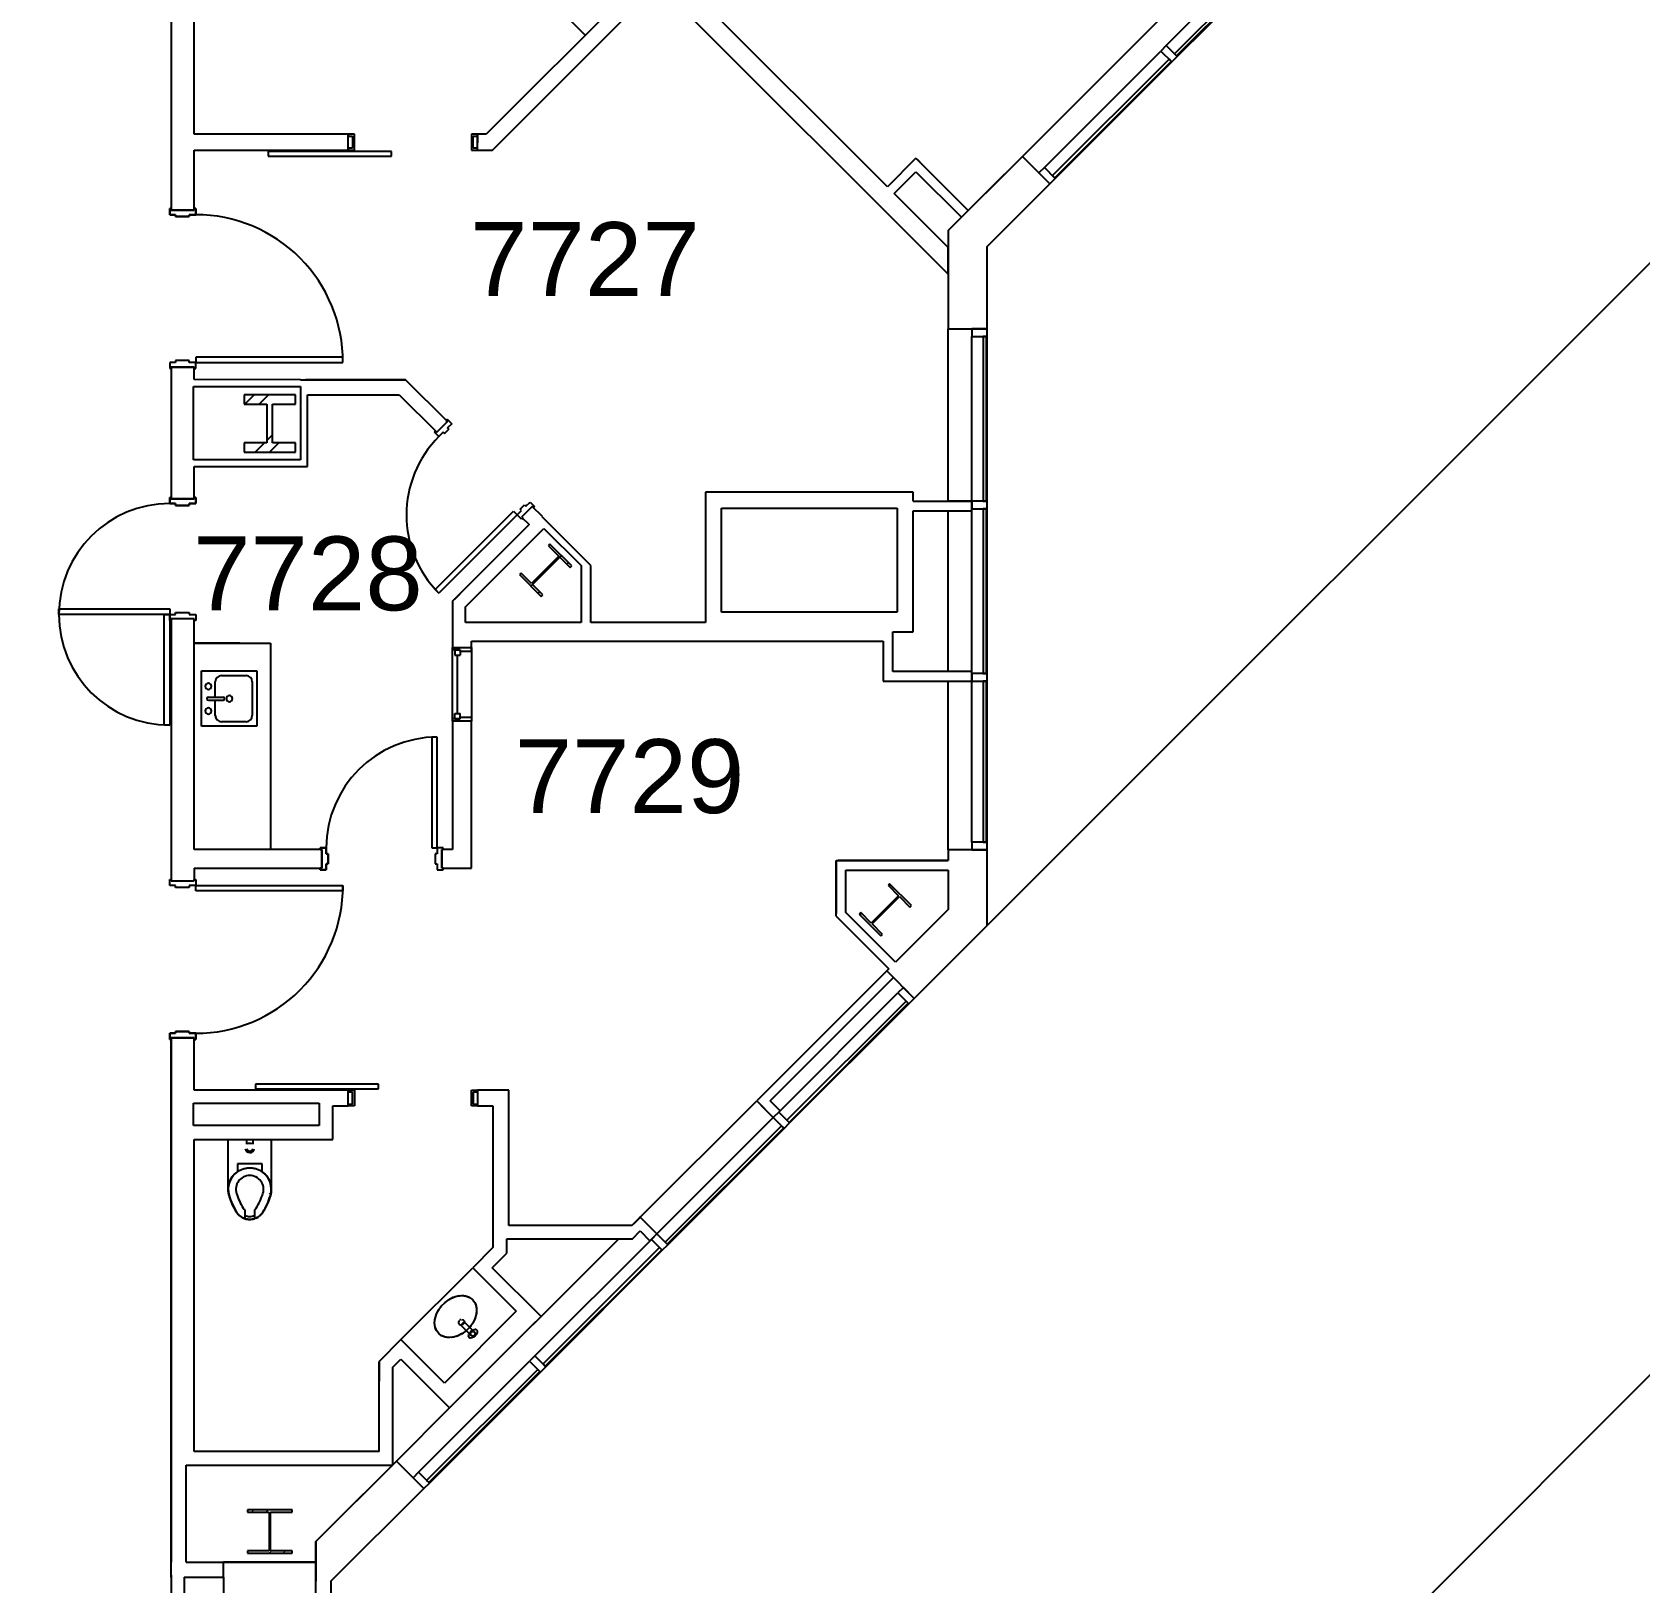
# Model space of a CAD drawing. Header units: inches. Extents: x -59 to 5673, y -29 to 4299.
# Drawn here: x 285 to 808, y 2366 to 2870 of the extents above; entities that cross this region are included whole.
import ezdxf

# ---------------------------------------------------------------- set-up
doc = ezdxf.new("R2010")
doc.units = ezdxf.units.IN
doc.header["$LTSCALE"] = 96
doc.header["$MEASUREMENT"] = 0
for name, color, linetype in [('A-ANNO-ROOM', 4, 'Continuous'), ('A-COLS', 5, 'Continuous'), ('A-DOOR', 2, 'Continuous'), ('A-FLOR-CASE', 3, 'Continuous'), ('A-FLOR-PFIX', 2, 'Continuous'), ('A-GLAZ', 2, 'Continuous'), ('A-ROOF-LEVL-THIN', 1, 'Continuous'), ('A-WALL-FULL', 6, 'Continuous')]:
    doc.layers.add(name, color=color, linetype=linetype)
doc.styles.add('ARIAL', font='arial.ttf')

msp = doc.modelspace()

# ---------------------------------------------------------------- hatches: boundary and pattern name
at = {"layer": 'A-COLS', "lineweight": 15}
h = msp.add_hatch(dxfattribs=at)
h.set_pattern_fill('FP_211', color=256, angle=0.0003, style=0, pattern_type=2)
h.set_pattern_definition([(45.0003, (-0.0003, -1.105), (-9.50356, 9.50347), []), (45.0003, (-0.0004, 13.295), (-9.50356, 9.50347), [])])
h.paths.add_polyline_path([(355.32, 2376.07), (369.84, 2376.07), (369.84, 2376.78), (362.8, 2376.78), (362.8, 2389.38), (369.84, 2389.38), (369.84, 2390.09), (355.32, 2390.09), (355.32, 2389.38), (362.36, 2389.38), (362.36, 2376.78), (355.32, 2376.78)], flags=0)

# ---------------------------------------------------------------- linework, layer by layer
at = {"layer": 'A-COLS'}
for p, q in [((370.93, 2752.43), (354.23, 2752.43)), ((354.23, 2752.43), (354.23, 2749.39)), ((354.5, 2749.39), (357.54, 2752.43)), ((359.11, 2749.39), (362.15, 2752.43)), ((370.93, 2749.39), (370.93, 2752.43)), ((354.23, 2749.39), (361.64, 2749.39)), ((361.64, 2749.39), (361.64, 2736.77)), ((363.52, 2736.77), (363.52, 2749.39)), ((363.52, 2749.39), (370.93, 2749.39)), ((361.64, 2736.77), (354.23, 2736.77)), ((354.23, 2736.77), (354.23, 2733.73)), ((357.85, 2733.73), (360.89, 2736.77)), ((361.64, 2737.52), (363.52, 2739.4)), ((362.46, 2733.73), (365.49, 2736.77)), ((370.93, 2736.77), (363.52, 2736.77)), ((370.93, 2733.73), (370.93, 2736.77)), ((354.23, 2733.73), (370.93, 2733.73)), ((456.47, 2699.98), (447.59, 2691.09)), ((447.88, 2690.8), (456.77, 2699.68)), ((453.59, 2703.87), (453.08, 2703.37)), ((453.08, 2703.37), (456.47, 2699.98)), ((460.66, 2696.8), (453.59, 2703.87)), ((456.77, 2699.68), (460.16, 2696.3)), ((456.81, 2699.64), (457.32, 2700.15)), ((444.2, 2694.48), (443.69, 2693.98)), ((447.59, 2691.09), (444.2, 2694.48)), ((459.11, 2697.34), (459.62, 2697.85)), ((460.16, 2696.3), (460.66, 2696.8)), ((443.69, 2693.98), (450.76, 2686.9)), ((447.42, 2690.25), (447.93, 2690.76)), ((451.27, 2687.41), (447.88, 2690.8)), ((449.72, 2687.95), (450.23, 2688.45)), ((450.76, 2686.9), (451.27, 2687.41)), ((563.9, 2593.57), (563.39, 2593.06)), ((563.39, 2593.06), (566.78, 2589.67)), ((563.65, 2592.8), (564.16, 2593.31)), ((570.97, 2586.5), (563.9, 2593.57)), ((566.78, 2589.67), (557.9, 2580.79)), ((558.19, 2580.49), (567.07, 2589.38)), ((567.07, 2589.38), (570.46, 2585.99)), ((570.46, 2585.99), (570.97, 2586.5)), ((554.51, 2584.17), (554, 2583.67)), ((554, 2583.67), (561.07, 2576.6)), ((554.26, 2583.41), (554.77, 2583.92)), ((557.9, 2580.79), (554.51, 2584.17)), ((561.58, 2577.1), (558.19, 2580.49)), ((561.07, 2576.6), (561.58, 2577.1)), ((369.84, 2390.09), (355.32, 2390.09)), ((355.32, 2390.09), (355.32, 2389.38)), ((355.32, 2389.38), (362.36, 2389.38)), ((362.36, 2389.38), (362.36, 2376.78)), ((362.37, 2389.36), (362.37, 2376.8)), ((362.78, 2376.8), (362.78, 2389.36)), ((362.8, 2376.78), (362.8, 2389.38)), ((362.8, 2389.38), (369.84, 2389.38)), ((369.84, 2389.38), (369.84, 2390.09)), ((362.36, 2376.78), (355.32, 2376.78)), ((355.32, 2376.78), (355.32, 2376.07)), ((355.32, 2376.07), (369.84, 2376.07)), ((362.37, 2377.13), (362.78, 2377.54)), ((369.84, 2376.78), (362.8, 2376.78)), ((369.84, 2376.07), (369.84, 2376.78))]:
    msp.add_line(p, q, dxfattribs=at)
at = {"layer": 'A-DOOR'}
for p, q in [((390.08, 2837.08), (388.08, 2837.08)), ((388.08, 2837.08), (388.08, 2836.45)), ((388.08, 2836.45), (389.45, 2836.45)), ((389.45, 2836.45), (389.45, 2832.58)), ((390.08, 2831.95), (390.08, 2837.08)), ((430.08, 2837.08), (428.08, 2837.08)), ((428.08, 2837.08), (428.08, 2831.95)), ((428.7, 2832.58), (428.7, 2836.45)), ((428.7, 2836.45), (430.08, 2836.45)), ((430.08, 2836.45), (430.08, 2837.08)), ((402.08, 2831.45), (362.08, 2831.45)), ((362.08, 2831.45), (362.08, 2829.95)), ((389.45, 2832.58), (388.08, 2832.58)), ((388.08, 2832.58), (388.08, 2831.95)), ((388.08, 2831.95), (390.08, 2831.95)), ((402.08, 2829.95), (402.08, 2831.45)), ((428.08, 2831.95), (430.08, 2831.95)), ((430.08, 2832.58), (428.7, 2832.58)), ((430.08, 2831.95), (430.08, 2832.58)), ((362.08, 2829.95), (402.08, 2829.95)), ((330.08, 2812.95), (330.58, 2812.95)), ((330.08, 2810.95), (330.08, 2812.95)), ((330.58, 2812.95), (330.08, 2812.95)), ((330.08, 2812.95), (330.08, 2810.95)), ((332.02, 2810.95), (330.08, 2810.95)), ((330.08, 2810.95), (332.02, 2810.95)), ((330.58, 2812.95), (330.58, 2812.45)), ((330.58, 2812.45), (330.58, 2812.95)), ((330.58, 2812.45), (338.08, 2812.45)), ((338.08, 2812.45), (330.58, 2812.45)), ((332.02, 2810.33), (332.02, 2810.95)), ((332.02, 2810.95), (332.02, 2810.33)), ((336.39, 2810.33), (332.02, 2810.33)), ((332.02, 2810.33), (336.39, 2810.33)), ((336.39, 2810.95), (336.39, 2810.33)), ((338.58, 2810.95), (336.39, 2810.95)), ((336.39, 2810.33), (336.39, 2810.95)), ((336.39, 2810.95), (338.58, 2810.95)), ((338.08, 2812.95), (338.58, 2812.95)), ((338.08, 2812.45), (338.08, 2812.95)), ((338.58, 2812.95), (338.08, 2812.95)), ((338.08, 2812.95), (338.08, 2812.45)), ((338.58, 2812.95), (338.58, 2810.95)), ((338.58, 2810.95), (338.58, 2812.95)), ((330.08, 2762.95), (330.08, 2760.95)), ((332.02, 2762.95), (330.08, 2762.95)), ((332.02, 2762.95), (330.08, 2762.95)), ((330.08, 2762.95), (330.08, 2760.95)), ((332.02, 2763.57), (332.02, 2762.95)), ((336.39, 2763.57), (332.02, 2763.57)), ((336.39, 2763.57), (332.02, 2763.57)), ((332.02, 2763.57), (332.02, 2762.95)), ((336.39, 2762.95), (336.39, 2763.57)), ((336.39, 2762.95), (336.39, 2763.57)), ((338.58, 2762.95), (336.39, 2762.95)), ((338.58, 2762.95), (336.39, 2762.95)), ((338.58, 2764.7), (338.58, 2762.95)), ((386.33, 2764.7), (338.58, 2764.7)), ((338.58, 2762.95), (386.33, 2762.95)), ((338.58, 2760.95), (338.58, 2762.95)), ((338.58, 2760.95), (338.58, 2762.95)), ((386.33, 2762.95), (386.33, 2764.7)), ((330.08, 2760.95), (330.58, 2760.95)), ((330.08, 2760.95), (330.58, 2760.95)), ((330.58, 2760.95), (330.58, 2761.45)), ((330.58, 2761.45), (338.08, 2761.45)), ((338.08, 2761.45), (338.08, 2760.95)), ((338.08, 2760.95), (338.58, 2760.95)), ((338.08, 2760.95), (338.58, 2760.95)), ((420.27, 2743.74), (416.82, 2740.29)), ((416.82, 2740.29), (420.27, 2743.74)), ((420.27, 2744.44), (419.92, 2744.09)), ((419.92, 2744.09), (420.27, 2744.44)), ((419.92, 2744.09), (420.27, 2743.74)), ((420.27, 2743.74), (419.92, 2744.09)), ((421.68, 2743.03), (420.27, 2744.44)), ((420.27, 2744.44), (421.68, 2743.03)), ((420.31, 2741.66), (421.68, 2743.03)), ((421.68, 2743.03), (420.31, 2741.66)), ((420.76, 2741.22), (420.31, 2741.66)), ((420.31, 2741.66), (420.76, 2741.22)), ((416.47, 2740.64), (416.12, 2740.29)), ((416.12, 2740.29), (416.47, 2740.64)), ((416.12, 2740.29), (417.53, 2738.88)), ((417.53, 2738.88), (416.12, 2740.29)), ((416.82, 2740.29), (416.47, 2740.64)), ((416.47, 2740.64), (416.82, 2740.29)), ((417.53, 2738.88), (418.9, 2740.25)), ((418.9, 2740.25), (417.53, 2738.88)), ((418.9, 2740.25), (419.34, 2739.8)), ((419.34, 2739.8), (418.9, 2740.25)), ((419.34, 2739.8), (420.76, 2741.22)), ((420.76, 2741.22), (419.34, 2739.8)), ((330.58, 2719.08), (330.08, 2719.08)), ((330.08, 2719.08), (330.08, 2717.08)), ((330.08, 2717.08), (330.08, 2719.08)), ((330.08, 2719.08), (330.58, 2719.08)), ((330.08, 2717.08), (332.02, 2717.08)), ((332.02, 2717.08), (330.08, 2717.08)), ((330.58, 2718.58), (330.58, 2719.08)), ((330.58, 2719.08), (330.58, 2718.58)), ((338.08, 2718.58), (330.58, 2718.58)), ((330.58, 2718.58), (338.08, 2718.58)), ((332.02, 2717.08), (332.02, 2716.45)), ((332.02, 2716.45), (332.02, 2717.08)), ((332.02, 2716.45), (336.39, 2716.45)), ((336.39, 2716.45), (332.02, 2716.45)), ((336.39, 2717.08), (338.58, 2717.08)), ((336.39, 2716.45), (336.39, 2717.08)), ((336.39, 2717.08), (336.39, 2716.45)), ((338.58, 2717.08), (336.39, 2717.08)), ((338.08, 2719.08), (338.08, 2718.58)), ((338.58, 2719.08), (338.08, 2719.08)), ((338.08, 2719.08), (338.58, 2719.08)), ((338.08, 2718.58), (338.08, 2719.08)), ((338.58, 2717.08), (338.58, 2719.08)), ((338.58, 2719.08), (338.58, 2717.08)), ((443.92, 2715.23), (445.33, 2716.64)), ((443.92, 2715.23), (445.33, 2716.64)), ((447.85, 2716.16), (444.4, 2712.71)), ((445.33, 2716.64), (445.77, 2716.2)), ((445.33, 2716.64), (445.77, 2716.2)), ((445.77, 2716.2), (447.14, 2717.57)), ((445.77, 2716.2), (447.14, 2717.57)), ((447.14, 2717.57), (448.55, 2716.16)), ((447.14, 2717.57), (448.55, 2716.16)), ((448.2, 2715.81), (447.85, 2716.16)), ((448.55, 2716.16), (448.2, 2715.81)), ((448.55, 2716.16), (448.2, 2715.81)), ((416.29, 2689.2), (441.75, 2714.66)), ((442.99, 2713.42), (417.53, 2687.96)), ((441.75, 2714.66), (442.99, 2713.42)), ((442.99, 2713.42), (444.36, 2714.79)), ((442.99, 2713.42), (444.36, 2714.79)), ((444.4, 2712.01), (442.99, 2713.42)), ((444.4, 2712.01), (442.99, 2713.42)), ((444.36, 2714.79), (443.92, 2715.23)), ((444.36, 2714.79), (443.92, 2715.23)), ((444.4, 2712.71), (444.75, 2712.36)), ((444.75, 2712.36), (444.4, 2712.01)), ((444.75, 2712.36), (444.4, 2712.01)), ((417.53, 2687.96), (416.29, 2689.2)), ((294.08, 2682.83), (330.08, 2682.83)), ((294.08, 2681.08), (294.08, 2682.83)), ((330.08, 2681.08), (294.08, 2681.08)), ((328.33, 2681.08), (332.02, 2681.08)), ((328.33, 2645.08), (328.33, 2681.08)), ((330.08, 2682.83), (330.08, 2681.08)), ((330.08, 2681.08), (330.08, 2645.08)), ((330.08, 2681.08), (332.02, 2681.08)), ((330.08, 2679.08), (330.08, 2681.08)), ((330.08, 2681.08), (332.02, 2681.08)), ((330.08, 2679.08), (330.08, 2681.08)), ((330.58, 2679.08), (330.08, 2679.08)), ((330.58, 2679.08), (330.08, 2679.08)), ((330.58, 2679.58), (330.58, 2679.08)), ((338.08, 2679.58), (330.58, 2679.58)), ((332.02, 2681.7), (336.39, 2681.7)), ((332.02, 2681.08), (332.02, 2681.7)), ((332.02, 2681.7), (336.39, 2681.7)), ((332.02, 2681.08), (332.02, 2681.7)), ((336.39, 2681.7), (336.39, 2681.08)), ((336.39, 2681.7), (336.39, 2681.08)), ((336.39, 2681.08), (338.58, 2681.08)), ((336.39, 2681.08), (338.58, 2681.08)), ((338.08, 2679.08), (338.08, 2679.58)), ((338.58, 2679.08), (338.08, 2679.08)), ((338.58, 2679.08), (338.08, 2679.08)), ((338.58, 2681.08), (338.58, 2679.08)), ((338.58, 2681.08), (338.58, 2679.08)), ((330.08, 2645.08), (328.33, 2645.08)), ((415.2, 2641.2), (415.2, 2605.2)), ((416.95, 2641.2), (415.2, 2641.2)), ((416.95, 2605.2), (416.95, 2641.2)), ((378.95, 2604.7), (378.95, 2605.2)), ((378.95, 2605.2), (380.95, 2605.2)), ((378.95, 2605.2), (378.95, 2604.7)), ((380.95, 2605.2), (378.95, 2605.2)), ((379.45, 2604.7), (378.95, 2604.7)), ((378.95, 2604.7), (379.45, 2604.7)), ((379.45, 2598.58), (379.45, 2604.7)), ((379.45, 2604.7), (379.45, 2598.58)), ((380.95, 2605.2), (380.95, 2603.26)), ((380.95, 2603.26), (380.95, 2605.2)), ((380.95, 2603.26), (381.58, 2603.26)), ((381.58, 2603.26), (380.95, 2603.26)), ((381.58, 2603.26), (381.58, 2600.01)), ((381.58, 2600.01), (381.58, 2603.26)), ((415.2, 2605.2), (416.95, 2605.2)), ((416.33, 2603.26), (416.33, 2600.01)), ((416.95, 2603.26), (416.33, 2603.26)), ((416.95, 2603.26), (416.33, 2603.26)), ((416.33, 2603.26), (416.33, 2600.01)), ((416.95, 2605.2), (416.95, 2603.26)), ((418.95, 2605.2), (416.95, 2605.2)), ((418.95, 2605.2), (416.95, 2605.2)), ((416.95, 2605.2), (416.95, 2603.26)), ((418.45, 2598.58), (418.45, 2604.7)), ((418.45, 2604.7), (418.95, 2604.7)), ((418.95, 2604.7), (418.95, 2605.2)), ((418.95, 2604.7), (418.95, 2605.2)), ((378.95, 2598.58), (379.45, 2598.58)), ((378.95, 2598.08), (378.95, 2598.58)), ((379.45, 2598.58), (378.95, 2598.58)), ((378.95, 2598.58), (378.95, 2598.08)), ((380.95, 2598.08), (378.95, 2598.08)), ((378.95, 2598.08), (380.95, 2598.08)), ((380.95, 2600.01), (380.95, 2598.08)), ((381.58, 2600.01), (380.95, 2600.01)), ((380.95, 2598.08), (380.95, 2600.01)), ((380.95, 2600.01), (381.58, 2600.01)), ((416.33, 2600.01), (416.95, 2600.01)), ((416.33, 2600.01), (416.95, 2600.01)), ((416.95, 2600.01), (416.95, 2598.08)), ((416.95, 2600.01), (416.95, 2598.08)), ((416.95, 2598.08), (418.95, 2598.08)), ((416.95, 2598.08), (418.95, 2598.08)), ((418.95, 2598.58), (418.45, 2598.58)), ((418.95, 2598.08), (418.95, 2598.58)), ((418.95, 2598.08), (418.95, 2598.58)), ((330.08, 2594.95), (330.58, 2594.95)), ((330.08, 2592.95), (330.08, 2594.95)), ((330.08, 2592.95), (330.08, 2594.95)), ((330.08, 2594.95), (330.58, 2594.95)), ((332.02, 2592.95), (330.08, 2592.95)), ((332.02, 2592.95), (330.08, 2592.95)), ((330.58, 2594.95), (330.58, 2594.45)), ((330.58, 2594.45), (338.08, 2594.45)), ((332.02, 2592.33), (332.02, 2592.95)), ((332.02, 2592.33), (332.02, 2592.95)), ((336.39, 2592.33), (332.02, 2592.33)), ((336.39, 2592.33), (332.02, 2592.33)), ((336.39, 2592.95), (336.39, 2592.33)), ((338.58, 2592.95), (336.39, 2592.95)), ((336.39, 2592.95), (336.39, 2592.33)), ((338.58, 2592.95), (336.39, 2592.95)), ((338.08, 2594.95), (338.58, 2594.95)), ((338.08, 2594.95), (338.58, 2594.95)), ((338.08, 2594.45), (338.08, 2594.95)), ((338.58, 2594.95), (338.58, 2592.95)), ((338.58, 2594.95), (338.58, 2592.95)), ((338.58, 2591.2), (338.58, 2592.95)), ((338.58, 2592.95), (386.33, 2592.95)), ((386.33, 2591.2), (338.58, 2591.2)), ((386.33, 2592.95), (386.33, 2591.2)), ((330.08, 2544.95), (330.08, 2542.95)), ((332.02, 2544.95), (330.08, 2544.95)), ((330.08, 2544.95), (332.02, 2544.95)), ((330.08, 2542.95), (330.08, 2544.95)), ((330.58, 2543.45), (338.08, 2543.45)), ((330.58, 2542.95), (330.58, 2543.45)), ((330.58, 2543.45), (330.58, 2542.95)), ((338.08, 2543.45), (330.58, 2543.45)), ((332.02, 2545.58), (332.02, 2544.95)), ((336.39, 2545.58), (332.02, 2545.58)), ((332.02, 2545.58), (336.39, 2545.58)), ((332.02, 2544.95), (332.02, 2545.58)), ((336.39, 2544.95), (336.39, 2545.58)), ((336.39, 2545.58), (336.39, 2544.95)), ((338.58, 2544.95), (336.39, 2544.95)), ((336.39, 2544.95), (338.58, 2544.95)), ((338.08, 2543.45), (338.08, 2542.95)), ((338.08, 2542.95), (338.08, 2543.45)), ((338.58, 2542.95), (338.58, 2544.95)), ((338.58, 2544.95), (338.58, 2542.95)), ((330.08, 2542.95), (330.58, 2542.95)), ((330.58, 2542.95), (330.08, 2542.95)), ((338.08, 2542.95), (338.58, 2542.95)), ((338.58, 2542.95), (338.08, 2542.95)), ((397.94, 2528.45), (357.94, 2528.45)), ((357.94, 2528.45), (357.94, 2526.95)), ((397.94, 2526.95), (397.94, 2528.45)), ((357.94, 2526.95), (397.94, 2526.95)), ((388.08, 2526.45), (390.08, 2526.45)), ((388.08, 2525.83), (388.08, 2526.45)), ((389.45, 2525.83), (388.08, 2525.83)), ((389.45, 2521.95), (389.45, 2525.83)), ((390.08, 2526.45), (390.08, 2521.33)), ((428.08, 2526.45), (430.08, 2526.45)), ((428.08, 2521.33), (428.08, 2526.45)), ((428.7, 2525.83), (428.7, 2521.95)), ((430.08, 2525.83), (428.7, 2525.83)), ((430.08, 2526.45), (430.08, 2525.83)), ((388.08, 2521.95), (389.45, 2521.95)), ((388.08, 2521.33), (388.08, 2521.95)), ((390.08, 2521.33), (388.08, 2521.33)), ((430.08, 2521.33), (428.08, 2521.33)), ((428.7, 2521.95), (430.08, 2521.95)), ((430.08, 2521.95), (430.08, 2521.33))]:
    msp.add_line(p, q, dxfattribs=at)
for centre, radius, start, end in [((338.54, 2763.16), 47.79, 359.7448, 89.956), ((338.54, 2763.16), 47.79, 359.7448, 89.956), ((442.99, 2713.42), 36, 135, 225), ((442.99, 2713.42), 36, 135, 225), ((330.08, 2681.08), 36, 90, 180), ((330.08, 2681.08), 36, 90, 180), ((330.08, 2681.08), 36, 180, 270), ((416.95, 2605.2), 36, 90, 180), ((416.95, 2605.2), 36, 90, 180), ((338.54, 2592.74), 47.79, 270.044, 0.2552), ((338.54, 2592.74), 47.79, 270.044, 0.2552)]:
    msp.add_arc(centre, radius, start, end, dxfattribs=at)
at = {"layer": 'A-FLOR-CASE'}
for p, q in [((465.02, 2869.28), (443.28, 2891.02)), ((338.08, 2671.7), (362.83, 2671.7)), ((352.83, 2671.7), (338.08, 2671.7)), ((338.08, 2671.7), (362.83, 2671.7)), ((362.83, 2671.7), (362.83, 2604.73)), ((405.17, 2445.42), (428.5, 2468.75))]:
    msp.add_line(p, q, dxfattribs=at)
at = {"layer": 'A-FLOR-PFIX'}
for p, q in [((340.4, 2662.7), (358.4, 2662.7)), ((340.4, 2644.7), (340.4, 2662.7)), ((344.9, 2654.2), (344.9, 2659.2)), ((346.9, 2661.2), (354.9, 2661.2)), ((356.9, 2659.2), (356.9, 2648.2)), ((358.4, 2662.7), (358.4, 2644.7)), ((342.65, 2654.2), (347.4, 2654.2)), ((342.65, 2653.2), (347.4, 2653.2)), ((344.9, 2648.2), (344.9, 2653.2)), ((358.4, 2644.7), (340.4, 2644.7)), ((354.9, 2646.2), (346.9, 2646.2)), ((349.08, 2494.25), (349.08, 2510.45)), ((355.08, 2510.45), (355.08, 2508.94)), ((357.08, 2510.45), (357.08, 2508.94)), ((363.08, 2510.45), (363.08, 2494.25)), ((360.08, 2502.5), (352.08, 2502.5)), ((352.08, 2502.5), (352.08, 2499.99)), ((355.32, 2501.21), (355.6, 2501.23)), ((355.6, 2501.23), (355.88, 2501.25)), ((355.88, 2501.25), (356.02, 2501.25)), ((356.16, 2501.25), (356.36, 2501.24)), ((356.36, 2501.24), (356.64, 2501.23)), ((356.64, 2501.23), (356.92, 2501.2)), ((360.08, 2499.99), (360.08, 2502.5)), ((349.25, 2495.8), (349.32, 2496.07)), ((349.32, 2496.07), (349.4, 2496.34)), ((349.4, 2496.34), (349.48, 2496.6)), ((349.48, 2496.6), (349.58, 2496.86)), ((349.58, 2496.86), (349.69, 2497.12)), ((349.69, 2497.12), (349.81, 2497.37)), ((349.81, 2497.37), (349.94, 2497.62)), ((349.94, 2497.62), (350.08, 2497.87)), ((350.08, 2497.87), (350.23, 2498.1)), ((350.23, 2498.1), (350.39, 2498.33)), ((350.39, 2498.33), (350.56, 2498.56)), ((350.56, 2498.56), (350.74, 2498.77)), ((350.74, 2498.77), (350.92, 2498.98)), ((350.92, 2498.98), (351.11, 2499.19)), ((351.11, 2499.19), (351.32, 2499.38)), ((351.32, 2499.38), (351.52, 2499.57)), ((351.52, 2499.57), (351.74, 2499.75)), ((351.74, 2499.75), (351.96, 2499.91)), ((351.96, 2499.91), (352.19, 2500.07)), ((352.19, 2500.07), (352.43, 2500.22)), ((352.43, 2500.22), (352.67, 2500.37)), ((352.67, 2500.37), (352.92, 2500.5)), ((352.92, 2500.5), (353.17, 2500.62)), ((353.17, 2500.62), (353.43, 2500.73)), ((353.43, 2500.73), (353.69, 2500.83)), ((353.69, 2500.83), (353.95, 2500.92)), ((353.95, 2500.92), (354.22, 2501)), ((354.22, 2501), (354.49, 2501.07)), ((354.49, 2501.07), (354.77, 2501.13)), ((354.77, 2501.13), (355.04, 2501.17)), ((355.04, 2501.17), (355.32, 2501.21)), ((356.92, 2501.2), (357.19, 2501.16)), ((357.19, 2501.16), (357.47, 2501.11)), ((357.47, 2501.11), (357.74, 2501.05)), ((357.74, 2501.05), (358.01, 2500.98)), ((358.01, 2500.98), (358.28, 2500.89)), ((358.28, 2500.89), (358.54, 2500.8)), ((358.54, 2500.8), (358.8, 2500.7)), ((358.8, 2500.7), (359.06, 2500.58)), ((359.06, 2500.58), (359.31, 2500.46)), ((359.31, 2500.46), (359.56, 2500.32)), ((359.56, 2500.32), (359.8, 2500.18)), ((359.8, 2500.18), (360.03, 2500.03)), ((360.03, 2500.03), (360.26, 2499.86)), ((360.26, 2499.86), (360.48, 2499.69)), ((360.48, 2499.69), (360.69, 2499.51)), ((360.69, 2499.51), (360.9, 2499.32)), ((360.9, 2499.32), (361.1, 2499.13)), ((361.1, 2499.13), (361.29, 2498.92)), ((361.29, 2498.92), (361.47, 2498.71)), ((361.47, 2498.71), (361.65, 2498.49)), ((361.65, 2498.49), (361.81, 2498.26)), ((361.81, 2498.26), (361.97, 2498.03)), ((361.97, 2498.03), (362.11, 2497.79)), ((362.11, 2497.79), (362.25, 2497.55)), ((362.25, 2497.55), (362.38, 2497.3)), ((362.38, 2497.3), (362.5, 2497.05)), ((362.5, 2497.05), (362.6, 2496.79)), ((362.6, 2496.79), (362.7, 2496.52)), ((362.7, 2496.52), (362.78, 2496.26)), ((362.78, 2496.26), (362.86, 2495.99)), ((349.08, 2494.41), (349.09, 2494.69)), ((349.08, 2494.13), (349.08, 2494.41)), ((349.09, 2493.85), (349.08, 2494.13)), ((349.09, 2494.69), (349.11, 2494.97)), ((349.11, 2493.57), (349.09, 2493.85)), ((349.11, 2494.97), (349.15, 2495.25)), ((349.14, 2493.29), (349.11, 2493.57)), ((349.19, 2493.02), (349.14, 2493.29)), ((349.15, 2495.25), (349.19, 2495.52)), ((349.19, 2495.52), (349.25, 2495.8)), ((349.24, 2492.74), (349.19, 2493.02)), ((349.31, 2492.47), (349.24, 2492.74)), ((349.38, 2492.2), (349.31, 2492.47)), ((349.51, 2491.81), (349.38, 2492.2)), ((349.81, 2490.94), (349.51, 2491.81)), ((350.15, 2490.09), (349.81, 2490.94)), ((362.48, 2491.33), (362.16, 2490.46)), ((362.77, 2492.2), (362.48, 2491.33)), ((362.83, 2492.39), (362.77, 2492.2)), ((362.89, 2492.66), (362.83, 2492.39)), ((362.86, 2495.99), (362.92, 2495.71)), ((362.95, 2492.93), (362.89, 2492.66)), ((362.92, 2495.71), (362.98, 2495.44)), ((363, 2493.21), (362.95, 2492.93)), ((362.98, 2495.44), (363.02, 2495.16)), ((363.04, 2493.49), (363, 2493.21)), ((363.02, 2495.16), (363.05, 2494.88)), ((363.06, 2493.77), (363.04, 2493.49)), ((363.05, 2494.88), (363.07, 2494.61)), ((363.07, 2494.05), (363.06, 2493.77)), ((363.07, 2494.61), (363.08, 2494.33)), ((363.08, 2494.33), (363.07, 2494.05)), ((350.52, 2489.24), (350.15, 2490.09)), ((350.92, 2488.42), (350.52, 2489.24)), ((351.36, 2487.61), (350.92, 2488.42)), ((351.83, 2486.82), (351.36, 2487.61)), ((351.87, 2486.75), (351.83, 2486.82)), ((351.98, 2486.58), (351.87, 2486.75)), ((352.1, 2486.42), (351.98, 2486.58)), ((352.22, 2486.27), (352.1, 2486.42)), ((352.35, 2486.11), (352.22, 2486.27)), ((352.49, 2485.97), (352.35, 2486.11)), ((352.63, 2485.83), (352.49, 2485.97)), ((352.78, 2485.69), (352.63, 2485.83)), ((352.93, 2485.56), (352.78, 2485.69)), ((353.09, 2485.44), (352.93, 2485.56)), ((354.58, 2484.68), (354.58, 2487.45)), ((357.58, 2487.45), (357.58, 2484.68)), ((359.28, 2485.61), (359.13, 2485.49)), ((359.43, 2485.75), (359.28, 2485.61)), ((359.58, 2485.88), (359.43, 2485.75)), ((359.72, 2486.03), (359.58, 2485.88)), ((359.85, 2486.17), (359.72, 2486.03)), ((359.98, 2486.33), (359.85, 2486.17)), ((360.1, 2486.49), (359.98, 2486.33)), ((360.22, 2486.65), (360.1, 2486.49)), ((360.33, 2486.82), (360.22, 2486.65)), ((360.54, 2487.17), (360.33, 2486.82)), ((360.99, 2487.96), (360.54, 2487.17)), ((361.42, 2488.78), (360.99, 2487.96)), ((361.81, 2489.62), (361.42, 2488.78)), ((362.16, 2490.46), (361.81, 2489.62)), ((353.25, 2485.33), (353.09, 2485.44)), ((353.42, 2485.22), (353.25, 2485.33)), ((353.59, 2485.11), (353.42, 2485.22)), ((353.77, 2485.02), (353.59, 2485.11)), ((353.95, 2484.93), (353.77, 2485.02)), ((354.13, 2484.85), (353.95, 2484.93)), ((354.32, 2484.77), (354.13, 2484.85)), ((354.5, 2484.71), (354.32, 2484.77)), ((354.7, 2484.65), (354.5, 2484.71)), ((354.89, 2484.6), (354.7, 2484.65)), ((355.08, 2484.55), (354.89, 2484.6)), ((355.28, 2484.52), (355.08, 2484.55)), ((355.48, 2484.49), (355.28, 2484.52)), ((355.68, 2484.47), (355.48, 2484.49)), ((355.88, 2484.46), (355.68, 2484.47)), ((356.08, 2484.45), (355.88, 2484.46)), ((356.16, 2484.45), (356.08, 2484.45)), ((356.36, 2484.46), (356.16, 2484.45)), ((356.56, 2484.48), (356.36, 2484.46)), ((356.75, 2484.5), (356.56, 2484.48)), ((356.95, 2484.53), (356.75, 2484.5)), ((357.15, 2484.57), (356.95, 2484.53)), ((357.34, 2484.61), (357.15, 2484.57)), ((357.54, 2484.67), (357.34, 2484.61)), ((357.73, 2484.73), (357.54, 2484.67)), ((357.91, 2484.8), (357.73, 2484.73)), ((358.1, 2484.88), (357.91, 2484.8)), ((358.28, 2484.96), (358.1, 2484.88)), ((358.46, 2485.05), (358.28, 2484.96)), ((358.63, 2485.15), (358.46, 2485.05)), ((358.8, 2485.26), (358.63, 2485.15)), ((358.97, 2485.37), (358.8, 2485.26)), ((359.13, 2485.49), (358.97, 2485.37)), ((422.2, 2459.16), (423.63, 2459.6)), ((423.63, 2459.6), (425.03, 2459.74)), ((425.03, 2459.74), (426.34, 2459.58)), ((426.34, 2459.58), (427.5, 2459.13)), ((416.7, 2453.66), (417.41, 2455.05)), ((417.41, 2455.05), (418.36, 2456.36)), ((418.36, 2456.36), (419.51, 2457.51)), ((419.51, 2457.51), (420.81, 2458.45)), ((420.81, 2458.45), (422.2, 2459.16)), ((427.33, 2459.22), (427.56, 2459.1)), ((427.5, 2459.13), (428.46, 2458.41)), ((428.46, 2458.41), (429.18, 2457.45)), ((429.18, 2457.45), (429.63, 2456.29)), ((429.63, 2456.29), (429.78, 2454.98)), ((429.78, 2454.98), (429.64, 2453.59)), ((416.13, 2450.83), (416.27, 2452.23)), ((416.28, 2449.53), (416.13, 2450.83)), ((416.27, 2452.23), (416.7, 2453.66)), ((416.73, 2448.37), (416.28, 2449.53)), ((424.16, 2450.31), (424.06, 2450.42)), ((424.55, 2450.13), (424.16, 2450.31)), ((425.17, 2450.25), (424.55, 2450.13)), ((424.65, 2450.15), (425.71, 2451.21)), ((428.01, 2446.79), (424.65, 2450.15)), ((424.86, 2451.96), (425.4, 2451.82)), ((425.83, 2450.89), (425.17, 2450.25)), ((425.4, 2451.82), (425.74, 2451.48)), ((425.71, 2451.21), (429.07, 2447.86)), ((425.74, 2451.48), (425.86, 2451.11)), ((425.86, 2451.11), (425.83, 2450.89)), ((427.55, 2449.46), (426.4, 2448.31)), ((428.5, 2450.76), (427.55, 2449.46)), ((429.21, 2452.16), (428.5, 2450.76)), ((429.64, 2453.59), (429.21, 2452.16)), ((416.77, 2448.3), (416.65, 2448.53)), ((417.45, 2447.41), (416.73, 2448.37)), ((418.41, 2446.69), (417.45, 2447.41)), ((419.57, 2446.24), (418.41, 2446.69)), ((420.88, 2446.08), (419.57, 2446.24)), ((422.28, 2446.22), (420.88, 2446.08)), ((423.71, 2446.66), (422.28, 2446.22)), ((425.1, 2447.36), (423.71, 2446.66)), ((426.4, 2448.31), (425.1, 2447.36))]:
    msp.add_line(p, q, dxfattribs=at)
msp.add_circle((428.54, 2447.33), 0.75, dxfattribs=at)
for centre, radius, start, end in [((342.65, 2657.7), 1, 90, 270), ((342.65, 2657.7), 1, 270, 90), ((346.9, 2659.2), 2, 90, 180), ((354.9, 2659.2), 2, 0, 90), ((342.65, 2653.7), 0.5, 90, 270), ((347.4, 2653.7), 0.5, 270, 90), ((349.49, 2653.7), 1, 90, 270), ((349.49, 2653.7), 1, 270, 90), ((342.65, 2649.7), 1, 90, 270), ((342.65, 2649.7), 1, 270, 90), ((346.9, 2648.2), 2, 180, 270), ((354.9, 2648.2), 2, 270, 0), ((356.08, 2507.68), 1.5, 188.8268, 350.8938), ((356.08, 2507.67), 0.996, 193.5158, 346.577), ((356.08, 2507.68), 1.5, 62.1161, 117.8839), ((356.08, 2494.25), 7, 124.8499, 197.0353), ((356.08, 2494.25), 7, 161.3562, 167.2878), ((356.08, 2494.25), 7, 146.0654, 152.41), ((356.08, 2494.25), 7, 130.9635, 137.5291), ((356.08, 2494.25), 4.5, 90, 197.0353), ((356.08, 2494.25), 4.5, 342.9647, 90), ((356.08, 2494.25), 7, 342.9647, 55.1501), ((356.08, 2494.25), 7, 42.4709, 49.0365), ((356.08, 2494.25), 7, 27.59, 33.9346), ((356.08, 2494.25), 7, 12.7122, 18.6438), ((356.08, 2494.25), 7, 177.2136, 182.1628), ((371.38, 2498.94), 23, 197.0353, 211.8005), ((371.38, 2498.94), 20.5, 197.0353, 211.8005), ((340.78, 2498.94), 20.5, 328.1995, 342.9647), ((340.78, 2498.94), 23, 328.1995, 342.9647), ((362.08, 2492.75), 0.5, 0, 20), ((356.08, 2494.25), 7, 357.8372, 2.7864), ((356.08, 2489.45), 5, 211.8005, 252.5424), ((356.08, 2489.45), 5, 226.3503, 230.5574), ((356.08, 2489.45), 2.5, 211.8005, 233.1301), ((356.08, 2489.45), 4, 247.7775, 270), ((356.08, 2489.45), 4, 270, 292.2225), ((356.08, 2489.45), 2.5, 306.8699, 328.1995), ((356.08, 2489.45), 5, 287.4576, 328.1995), ((356.08, 2489.45), 5, 309.4426, 313.6497), ((356.08, 2489.45), 5, 239.9619, 245.5628), ((356.08, 2489.45), 5, 252.4315, 270), ((356.08, 2489.45), 5, 270, 287.5685), ((356.08, 2489.45), 5, 294.4372, 300.0381), ((424.9, 2450.96), 1, 136.4853, 207), ((424.9, 2450.96), 1, 107.4389, 125.9999)]:
    msp.add_arc(centre, radius, start, end, dxfattribs=at)
msp.add_ellipse((428.57, 2447.35), major_axis=(1.24, 1.24), ratio=0.571429, dxfattribs=at)
for points, knots in [([(423.42, 2459.54), (423.77, 2459.63), (424.12, 2459.68), (424.46, 2459.71), (424.46, 2459.71)], [5.4048623, 5.4048623, 5.4048623, 5.4048623, 5.5582024, 5.5583845, 5.5583845, 5.5583845, 5.5583845]), ([(424.89, 2459.73), (425.27, 2459.74), (425.72, 2459.69), (426.15, 2459.62), (426.22, 2459.61)], [5.6220806, 5.6220806, 5.6220806, 5.6220806, 5.7998634, 5.8343864, 5.8343864, 5.8343864, 5.8343864]), ([(426.26, 2459.59), (426.65, 2459.51), (427.07, 2459.38), (427.42, 2459.17), (427.45, 2459.15)], [5.8415235, 5.8415235, 5.8415235, 5.8415235, 6.0415243, 6.0587858, 6.0587858, 6.0587858, 6.0587858]), ([(417.1, 2454.5), (417.13, 2454.57), (417.29, 2454.86), (417.46, 2455.14), (417.61, 2455.36)], [4.3201203, 4.3201203, 4.3201203, 4.3201203, 4.3498975, 4.4498221, 4.4498221, 4.4498221, 4.4498221]), ([(418.02, 2455.94), (418.1, 2456.05), (418.31, 2456.3), (418.52, 2456.54), (418.65, 2456.68)], [4.541704, 4.541704, 4.541704, 4.541704, 4.5915585, 4.6652167, 4.6652167, 4.6652167, 4.6652167]), ([(419.18, 2457.21), (419.32, 2457.34), (419.57, 2457.56), (419.82, 2457.76), (419.92, 2457.84)], [4.7595613, 4.7595613, 4.7595613, 4.7595613, 4.8332195, 4.883074, 4.883074, 4.883074, 4.883074]), ([(420.51, 2458.26), (420.72, 2458.4), (421.01, 2458.58), (421.3, 2458.73), (421.36, 2458.77)], [4.9749558, 4.9749558, 4.9749558, 4.9749558, 5.0748804, 5.1046577, 5.1046577, 5.1046577, 5.1046577]), ([(421.94, 2459.05), (422.23, 2459.17), (422.55, 2459.3), (422.88, 2459.4), (422.91, 2459.41)], [5.1895316, 5.1895316, 5.1895316, 5.1895316, 5.3165414, 5.3302301, 5.3302301, 5.3302301, 5.3302301]), ([(429.2, 2457.4), (429.22, 2457.37), (429.41, 2457.01), (429.55, 2456.61), (429.64, 2456.21)], [0.2243995, 0.2243995, 0.2243995, 0.2243995, 0.241661, 0.4416618, 0.4416618, 0.4416618, 0.4416618]), ([(429.76, 2454.42), (429.76, 2454.42), (429.73, 2454.08), (429.67, 2453.73), (429.59, 2453.38)], [0.7248008, 0.7248008, 0.7248008, 0.7248008, 0.7249829, 0.878323, 0.878323, 0.878323, 0.878323]), ([(429.65, 2456.17), (429.67, 2456.1), (429.75, 2455.68), (429.78, 2455.23), (429.78, 2454.84)], [0.448799, 0.448799, 0.448799, 0.448799, 0.4833219, 0.6611047, 0.6611047, 0.6611047, 0.6611047]), ([(416.26, 2449.65), (416.24, 2449.72), (416.16, 2450.14), (416.13, 2450.59), (416.13, 2450.98)], [3.5903916, 3.5903916, 3.5903916, 3.5903916, 3.6249146, 3.8026973, 3.8026973, 3.8026973, 3.8026973]), ([(416.15, 2451.4), (416.15, 2451.4), (416.18, 2451.74), (416.24, 2452.09), (416.32, 2452.44)], [3.8663935, 3.8663935, 3.8663935, 3.8663935, 3.8665756, 4.0199157, 4.0199157, 4.0199157, 4.0199157]), ([(416.71, 2448.41), (416.69, 2448.44), (416.5, 2448.81), (416.36, 2449.21), (416.27, 2449.61)], [3.3659921, 3.3659921, 3.3659921, 3.3659921, 3.3832536, 3.5832545, 3.5832545, 3.5832545, 3.5832545]), ([(416.46, 2452.96), (416.47, 2452.99), (416.57, 2453.31), (416.69, 2453.63), (416.82, 2453.92)], [4.0945479, 4.0945479, 4.0945479, 4.0945479, 4.1082365, 4.2352464, 4.2352464, 4.2352464, 4.2352464]), ([(427.89, 2449.88), (427.81, 2449.77), (427.6, 2449.52), (427.39, 2449.28), (427.26, 2449.13)], [1.4001113, 1.4001113, 1.4001113, 1.4001113, 1.4499658, 1.523624, 1.523624, 1.523624, 1.523624]), ([(428.81, 2451.32), (428.78, 2451.25), (428.62, 2450.96), (428.45, 2450.67), (428.31, 2450.46)], [1.1785276, 1.1785276, 1.1785276, 1.1785276, 1.2083049, 1.3082295, 1.3082295, 1.3082295, 1.3082295]), ([(429.45, 2452.86), (429.44, 2452.83), (429.34, 2452.51), (429.22, 2452.18), (429.09, 2451.89)], [0.9529552, 0.9529552, 0.9529552, 0.9529552, 0.9666439, 1.0936537, 1.0936537, 1.0936537, 1.0936537]), ([(419.65, 2446.22), (419.26, 2446.31), (418.84, 2446.44), (418.49, 2446.65), (418.47, 2446.67)], [2.6999308, 2.6999308, 2.6999308, 2.6999308, 2.8999317, 2.9171932, 2.9171932, 2.9171932, 2.9171932]), ([(421.02, 2446.09), (420.64, 2446.08), (420.19, 2446.13), (419.76, 2446.19), (419.69, 2446.21)], [2.480488, 2.480488, 2.480488, 2.480488, 2.6582707, 2.6927937, 2.6927937, 2.6927937, 2.6927937]), ([(422.49, 2446.27), (422.14, 2446.19), (421.79, 2446.13), (421.45, 2446.11), (421.45, 2446.11)], [2.2632696, 2.2632696, 2.2632696, 2.2632696, 2.4166097, 2.4167919, 2.4167919, 2.4167919, 2.4167919]), ([(423.97, 2446.77), (423.68, 2446.64), (423.36, 2446.52), (423.03, 2446.42), (423, 2446.41)], [2.0479389, 2.0479389, 2.0479389, 2.0479389, 2.1749488, 2.1886374, 2.1886374, 2.1886374, 2.1886374]), ([(425.41, 2447.56), (425.19, 2447.42), (424.9, 2447.24), (424.61, 2447.08), (424.55, 2447.05)], [1.8333632, 1.8333632, 1.8333632, 1.8333632, 1.9332878, 1.963065, 1.963065, 1.963065, 1.963065]), ([(426.73, 2448.61), (426.59, 2448.47), (426.34, 2448.26), (426.09, 2448.06), (425.99, 2447.98)], [1.6179686, 1.6179686, 1.6179686, 1.6179686, 1.6916268, 1.7414813, 1.7414813, 1.7414813, 1.7414813])]:
    msp.add_open_spline(points, degree=3, knots=knots, dxfattribs=at)
at = {"layer": 'A-GLAZ'}
for p, q in [((607.02, 2829.9), (683.94, 2906.82)), ((653.78, 2865.88), (691.61, 2903.71)), ((694.26, 2901.05), (656.43, 2863.22)), ((657.14, 2862.52), (694.97, 2900.35)), ((657.31, 2862.34), (695.14, 2900.17)), ((614.18, 2826.28), (652.01, 2864.11)), ((656.43, 2863.22), (657.14, 2862.52)), ((654.66, 2861.46), (616.83, 2823.63)), ((617.54, 2822.92), (655.37, 2860.75)), ((617.72, 2822.74), (655.55, 2860.57)), ((655.37, 2860.75), (654.66, 2861.46)), ((616.83, 2823.63), (617.54, 2822.92)), ((582.95, 2717.84), (582.95, 2773.84)), ((590.58, 2773.84), (590.58, 2771.34)), ((595.58, 2773.84), (590.58, 2773.84)), ((595.58, 2771.34), (595.58, 2773.84)), ((590.58, 2771.34), (595.58, 2771.34)), ((590.58, 2717.84), (590.58, 2771.34)), ((594.33, 2771.34), (594.33, 2717.84)), ((595.33, 2771.34), (594.33, 2771.34)), ((595.33, 2717.84), (595.33, 2771.34)), ((595.58, 2717.84), (595.58, 2771.34)), ((594.33, 2717.84), (595.33, 2717.84)), ((594.33, 2715.34), (594.33, 2661.84)), ((595.33, 2715.34), (594.33, 2715.34)), ((595.33, 2661.84), (595.33, 2715.34)), ((595.58, 2661.84), (595.58, 2715.34)), ((590.58, 2662.46), (590.58, 2714.71)), ((421.95, 2670.33), (421.95, 2669.58)), ((424.45, 2669.58), (421.95, 2669.58)), ((422.7, 2669.58), (424.45, 2669.58)), ((422.7, 2669.58), (422.7, 2667.83)), ((424.45, 2669.58), (424.45, 2667.83)), ((424.45, 2669.08), (424.45, 2669.58)), ((424.45, 2669.08), (428.08, 2669.08)), ((428.08, 2669.08), (428.08, 2670.33)), ((422.7, 2667.83), (424.45, 2667.83)), ((423.58, 2648.83), (423.58, 2667.83)), ((582.95, 2604.59), (582.95, 2659.34)), ((590.58, 2607.09), (590.58, 2659.34)), ((594.33, 2661.84), (595.33, 2661.84)), ((594.33, 2659.34), (594.33, 2607.09)), ((595.33, 2659.34), (594.33, 2659.34)), ((595.33, 2607.09), (595.33, 2659.34)), ((595.58, 2607.09), (595.58, 2659.34)), ((422.7, 2648.83), (424.45, 2648.83)), ((422.7, 2647.08), (422.7, 2648.83)), ((424.45, 2647.08), (424.45, 2648.83)), ((428.08, 2647.58), (424.45, 2647.58)), ((424.45, 2647.08), (424.45, 2647.58)), ((428.08, 2647.58), (428.08, 2646.33)), ((424.45, 2647.08), (421.95, 2647.08)), ((421.95, 2646.33), (421.95, 2647.08)), ((422.7, 2647.08), (424.45, 2647.08)), ((594.33, 2607.09), (595.33, 2607.09)), ((568.39, 2559.82), (566.62, 2558.06)), ((571.92, 2556.29), (568.39, 2559.82)), ((527.91, 2519.34), (566.62, 2558.06)), ((569.27, 2555.41), (530.56, 2516.69)), ((531.27, 2515.98), (569.98, 2554.7)), ((531.44, 2515.81), (570.16, 2554.52)), ((566.62, 2558.06), (570.16, 2554.52)), ((569.98, 2554.7), (569.27, 2555.41)), ((570.16, 2554.52), (571.92, 2556.29)), ((482.89, 2485.16), (520.73, 2522.99)), ((488.31, 2479.74), (526.14, 2517.58)), ((528.79, 2514.92), (490.96, 2477.09)), ((491.67, 2476.39), (529.5, 2514.22)), ((491.85, 2476.21), (529.68, 2514.04)), ((529.5, 2514.22), (528.79, 2514.92)), ((530.56, 2516.69), (531.27, 2515.98)), ((448.71, 2440.15), (486.54, 2477.98)), ((489.19, 2475.33), (451.36, 2437.5)), ((489.9, 2474.62), (489.19, 2475.33)), ((490.96, 2477.09), (491.67, 2476.39)), ((452.07, 2436.79), (489.9, 2474.62)), ((452.25, 2436.61), (490.08, 2474.44)), ((410.88, 2402.32), (446.94, 2438.38)), ((449.6, 2435.73), (413.53, 2399.67)), ((414.24, 2398.96), (450.3, 2435.02)), ((414.42, 2398.78), (450.48, 2434.84)), ((450.3, 2435.02), (449.6, 2435.73)), ((451.36, 2437.5), (452.07, 2436.79)), ((413.53, 2399.67), (414.24, 2398.96))]:
    msp.add_line(p, q, dxfattribs=at)
at = {"layer": 'A-GLAZ', "extrusion": (0, 0, -1)}
for p, q in [((653.78, 2865.88), (652.01, 2864.11)), ((652.01, 2864.11), (655.55, 2860.57)), ((657.31, 2862.34), (653.78, 2865.88)), ((655.55, 2860.57), (657.31, 2862.34)), ((614.18, 2826.28), (612.41, 2824.51)), ((617.72, 2822.74), (614.18, 2826.28)), ((612.41, 2824.51), (615.95, 2820.97)), ((615.95, 2820.97), (617.72, 2822.74)), ((590.58, 2717.84), (590.58, 2715.34)), ((595.58, 2717.84), (590.58, 2717.84)), ((590.58, 2715.34), (595.58, 2715.34)), ((595.58, 2715.34), (595.58, 2717.84)), ((590.58, 2661.84), (590.58, 2659.34)), ((595.58, 2661.84), (590.58, 2661.84)), ((590.58, 2659.34), (595.58, 2659.34)), ((595.58, 2659.34), (595.58, 2661.84)), ((590.58, 2607.09), (590.58, 2604.59)), ((595.58, 2607.09), (590.58, 2607.09)), ((595.58, 2604.59), (595.58, 2607.09)), ((590.58, 2604.59), (595.58, 2604.59)), ((527.91, 2519.34), (526.14, 2517.58)), ((526.14, 2517.58), (529.68, 2514.04)), ((531.44, 2515.81), (527.91, 2519.34)), ((529.68, 2514.04), (531.44, 2515.81)), ((488.31, 2479.74), (486.54, 2477.98)), ((486.54, 2477.98), (490.08, 2474.44)), ((491.85, 2476.21), (488.31, 2479.74)), ((490.08, 2474.44), (491.85, 2476.21)), ((448.71, 2440.15), (446.94, 2438.38)), ((452.25, 2436.61), (448.71, 2440.15)), ((446.94, 2438.38), (450.48, 2434.84)), ((450.48, 2434.84), (452.25, 2436.61)), ((410.88, 2402.32), (409.11, 2400.55)), ((414.42, 2398.78), (410.88, 2402.32)), ((409.11, 2400.55), (412.65, 2397.01)), ((412.65, 2397.01), (414.42, 2398.78))]:
    msp.add_line(p, q, dxfattribs=at)
at = {"layer": 'A-ROOF-LEVL-THIN'}
for p, q in [((1108.67, 3093.08), (595.58, 2579.99)), ((174.8, 1797.78), (1216.58, 2839.56))]:
    msp.add_line(p, q, dxfattribs=at)
at = {"layer": 'A-WALL-FULL'}
for p, q in [((330.58, 2928.23), (330.58, 2812.95)), ((563.19, 2820.02), (464.64, 2918.57)), ((338.08, 2837.08), (338.08, 2897.08)), ((480.33, 2884.58), (432.82, 2837.08)), ((434.95, 2831.95), (488.77, 2885.78)), ((488.77, 2885.78), (582.95, 2791.6)), ((388.08, 2837.08), (338.08, 2837.08)), ((388.08, 2831.95), (388.08, 2837.08)), ((430.08, 2831.95), (430.08, 2837.08)), ((432.82, 2837.08), (430.08, 2837.08)), ((430.08, 2837.08), (430.08, 2834.33)), ((338.08, 2831.95), (388.08, 2831.95)), ((338.08, 2812.45), (338.08, 2831.95)), ((430.08, 2831.95), (434.95, 2831.95)), ((572.47, 2829.3), (563.19, 2820.02)), ((572.47, 2829.3), (589.45, 2812.33)), ((574.68, 2827.09), (572.92, 2828.86)), ((589.45, 2812.33), (574.68, 2827.09)), ((582.95, 2805.83), (607.02, 2829.9)), ((607.02, 2829.9), (595.58, 2818.46)), ((615.95, 2820.97), (607.02, 2829.9)), ((565.4, 2817.81), (572.47, 2824.88)), ((572.47, 2824.88), (587.24, 2810.12)), ((595.58, 2800.61), (615.95, 2820.97)), ((582.95, 2800.26), (565.4, 2817.81)), ((595.58, 2818.46), (583.58, 2806.46)), ((330.58, 2812.45), (338.08, 2812.45)), ((587.24, 2810.12), (589.45, 2812.33)), ((582.95, 2805.83), (582.95, 2773.84)), ((582.95, 2791.6), (582.95, 2800.26)), ((595.58, 2773.84), (595.58, 2800.61)), ((582.95, 2773.84), (595.58, 2773.84)), ((338.08, 2761.45), (330.58, 2761.45)), ((330.58, 2761.45), (330.58, 2718.58)), ((338.08, 2757.34), (338.08, 2761.45)), ((372.58, 2757.33), (338.08, 2757.34)), ((372.58, 2757.33), (406.68, 2757.33)), ((374.83, 2757.33), (374.2, 2757.33)), ((406.68, 2757.33), (374.83, 2757.33)), ((420.27, 2743.74), (406.68, 2757.33)), ((337.83, 2731.33), (337.83, 2755.08)), ((337.83, 2755.08), (372.58, 2755.08)), ((372.58, 2755.08), (372.58, 2731.33)), ((374.83, 2729.08), (374.83, 2752.45)), ((374.83, 2752.45), (404.66, 2752.45)), ((404.66, 2752.45), (416.82, 2740.29)), ((416.82, 2740.29), (420.27, 2743.74)), ((372.58, 2731.33), (337.83, 2731.33)), ((338.08, 2729.08), (374.83, 2729.08)), ((338.08, 2718.58), (338.08, 2729.08)), ((504.08, 2720.83), (504.08, 2678.45)), ((571.58, 2720.83), (504.08, 2720.83)), ((571.58, 2717.84), (571.58, 2720.83)), ((330.58, 2718.58), (338.08, 2718.58)), ((447.85, 2716.16), (444.4, 2712.71)), ((451.12, 2712.89), (447.85, 2716.16)), ((509.33, 2681.83), (509.33, 2715.58)), ((509.33, 2715.58), (566.33, 2715.58)), ((566.33, 2715.58), (566.33, 2681.83)), ((571.58, 2717.84), (590.58, 2717.84)), ((590.58, 2717.84), (582.95, 2717.84)), ((590.58, 2714.71), (590.58, 2717.84)), ((421.95, 2685.32), (446.88, 2710.24)), ((446.88, 2710.24), (426.2, 2689.57)), ((444.4, 2712.71), (446.88, 2710.24)), ((451.03, 2712.8), (451.12, 2712.89)), ((466.83, 2697), (451.03, 2712.8)), ((571.58, 2675.39), (571.58, 2714.71)), ((571.58, 2714.71), (590.58, 2714.71)), ((582.95, 2662.46), (582.95, 2714.71)), ((582.95, 2714.71), (590.58, 2714.71)), ((426.2, 2683.56), (451.65, 2709)), ((451.65, 2709), (463.7, 2696.95)), ((463.7, 2696.95), (463.7, 2678.45)), ((466.83, 2678.45), (466.83, 2697)), ((466.83, 2696.12), (466.83, 2697)), ((426.2, 2689.57), (422.58, 2685.94)), ((421.95, 2685.32), (421.95, 2670.33)), ((338.08, 2679.58), (330.58, 2679.58)), ((330.58, 2679.58), (330.58, 2594.45)), ((338.08, 2604.7), (338.08, 2679.58)), ((426.2, 2678.45), (426.2, 2683.56)), ((566.33, 2681.83), (509.33, 2681.83)), ((463.7, 2678.45), (426.2, 2678.45)), ((504.08, 2678.45), (466.83, 2678.45)), ((564.95, 2675.39), (571.58, 2675.39)), ((564.95, 2662.46), (564.95, 2675.39)), ((421.95, 2670.33), (428.08, 2670.33)), ((421.95, 2646.33), (421.95, 2670.33)), ((428.08, 2672.33), (561.83, 2672.33)), ((428.08, 2670.33), (428.08, 2672.33)), ((428.08, 2670.33), (428.08, 2646.33)), ((561.83, 2672.33), (561.83, 2659.34)), ((561.83, 2659.34), (590.58, 2659.34)), ((590.58, 2662.46), (564.95, 2662.46)), ((590.58, 2659.34), (590.58, 2662.46)), ((421.95, 2646.33), (421.95, 2604.7)), ((428.08, 2646.33), (421.95, 2646.33)), ((428.08, 2598.58), (428.08, 2646.33)), ((428.08, 2604.7), (428.08, 2646.33)), ((379.45, 2604.7), (338.08, 2604.7)), ((379.45, 2598.58), (379.45, 2604.7)), ((421.95, 2604.7), (418.45, 2604.7)), ((418.45, 2604.7), (418.45, 2598.58)), ((546.58, 2582.96), (546.58, 2601.08)), ((546.58, 2601.08), (582.95, 2601.08)), ((546.58, 2601.08), (546.58, 2587.38)), ((549.7, 2601.08), (547.2, 2601.08)), ((582.95, 2601.08), (549.7, 2601.08)), ((595.58, 2604.59), (582.95, 2604.59)), ((582.95, 2604.59), (582.95, 2601.08)), ((595.58, 2579.99), (595.58, 2604.59)), ((338.08, 2598.58), (379.45, 2598.58)), ((338.08, 2598.58), (338.08, 2594.45)), ((418.45, 2598.58), (428.08, 2598.58)), ((427.45, 2598.58), (428.08, 2598.58)), ((549.7, 2584.25), (549.7, 2597.95)), ((549.7, 2597.95), (582.95, 2597.95)), ((582.95, 2597.95), (582.95, 2585.22)), ((330.58, 2594.45), (338.08, 2594.45)), ((546.58, 2587.38), (546.58, 2583.84)), ((582.95, 2585.22), (565.85, 2568.11)), ((546.58, 2582.96), (563.64, 2565.9)), ((565.85, 2568.11), (549.7, 2584.25)), ((571.9, 2556.31), (595.58, 2579.99)), ((592.58, 2576.99), (595.58, 2579.99)), ((582.95, 2567.36), (592.58, 2576.99)), ((562.97, 2565.24), (520.73, 2522.99)), ((563.64, 2565.9), (562.97, 2565.24)), ((562.97, 2565.24), (571.9, 2556.31)), ((565.18, 2563.03), (562.97, 2565.24)), ((525.14, 2522.99), (565.18, 2563.03)), ((338.08, 2543.45), (330.58, 2543.45)), ((330.58, 2368.2), (330.58, 2543.45)), ((330.58, 2543.45), (330.58, 2409.08)), ((338.08, 2526.45), (338.08, 2543.45)), ((337.83, 2514.95), (337.83, 2522.2)), ((337.83, 2522.2), (378.58, 2522.2)), ((388.08, 2526.45), (338.08, 2526.45)), ((378.58, 2522.2), (378.58, 2514.95)), ((388.08, 2521.33), (388.08, 2526.45)), ((440.2, 2526.45), (430.08, 2526.45)), ((430.08, 2526.45), (430.08, 2521.33)), ((440.2, 2482.45), (440.2, 2526.45)), ((520.73, 2522.99), (526.12, 2517.6)), ((521.17, 2522.55), (522.93, 2520.78)), ((528.33, 2519.81), (525.14, 2522.99)), ((383.08, 2521.33), (388.08, 2521.33)), ((383.08, 2510.45), (383.08, 2521.33)), ((430.08, 2521.33), (435.08, 2521.33)), ((435.08, 2521.33), (435.08, 2475.33)), ((522.93, 2520.78), (526.12, 2517.6)), ((526.12, 2517.6), (528.33, 2519.81)), ((378.58, 2514.95), (337.83, 2514.95)), ((338.08, 2409.08), (338.08, 2510.45)), ((338.08, 2510.45), (383.08, 2510.45)), ((480.19, 2482.45), (440.2, 2482.45)), ((480.19, 2482.45), (482.89, 2485.16)), ((480.36, 2478.2), (482.89, 2480.74)), ((482.45, 2484.72), (480.69, 2482.95)), ((482.89, 2485.16), (482.45, 2484.72)), ((488.29, 2479.77), (482.89, 2485.16)), ((482.89, 2480.74), (486.08, 2477.56)), ((435.08, 2475.33), (428.5, 2468.75)), ((439.58, 2478.2), (480.36, 2478.2)), ((439.58, 2473.46), (439.58, 2478.2)), ((450.68, 2452.94), (475.94, 2478.2)), ((475.94, 2478.2), (476.82, 2478.2)), ((476.82, 2478.2), (480.36, 2478.2)), ((486.08, 2477.56), (488.29, 2479.77)), ((434.87, 2468.75), (439.58, 2473.46)), ((428.5, 2468.75), (442.63, 2454.62)), ((450.68, 2452.94), (434.87, 2468.75)), ((442.63, 2454.62), (419.3, 2431.29)), ((420.98, 2423.24), (447.49, 2449.76)), ((447.49, 2449.76), (450.68, 2452.94)), ((448.11, 2450.38), (450.68, 2452.94)), ((405.17, 2445.42), (398.08, 2438.33)), ((419.3, 2431.29), (405.17, 2445.42)), ((402.58, 2436.46), (405.17, 2439.05)), ((405.17, 2439.05), (420.98, 2423.24)), ((398.08, 2409.08), (398.08, 2438.33)), ((398.08, 2438.33), (398.08, 2437.97)), ((398.08, 2437.97), (398.08, 2431.96)), ((402.58, 2404.58), (402.58, 2436.46)), ((402.58, 2409.08), (402.58, 2436.46)), ((403.7, 2405.96), (420.98, 2423.24)), ((416.12, 2428.1), (416.73, 2427.48)), ((416.73, 2427.48), (420.98, 2423.24)), ((330.58, 2409.08), (330.58, 2373.08)), ((398.08, 2409.08), (338.08, 2409.08)), ((402.58, 2408.2), (402.58, 2409.08)), ((335.45, 2373.08), (335.45, 2404.58)), ((335.45, 2404.58), (402.58, 2404.58)), ((377.58, 2379.84), (403.7, 2405.96)), ((403.7, 2405.96), (382.58, 2384.84)), ((412.63, 2397.04), (403.7, 2405.96)), ((382.58, 2366.99), (412.63, 2397.04)), ((377.58, 2379.84), (377.58, 2366.94)), ((377.58, 2073.08), (377.58, 2379.84)), ((377.58, 2379.84), (377.58, 2378.96)), ((377.58, 2375.42), (377.58, 2379.84)), ((335.45, 2373.08), (377.58, 2373.08)), ((347.58, 2368.2), (347.58, 2373.08)), ((377.58, 2373.08), (347.58, 2373.08)), ((347.58, 2368.2), (347.58, 2373.08)), ((377.58, 2373.08), (347.58, 2373.08)), ((330.58, 2368.83), (330.58, 2294.64)), ((330.58, 2368.83), (330.58, 2368.2)), ((334.83, 2368.2), (334.83, 2294.64)), ((334.83, 2368.2), (347.58, 2368.2)), ((347.58, 2368.2), (347.58, 2103.08)), ((382.58, 2068.08), (382.58, 2366.99)), ((382.58, 2073.08), (382.58, 2366.99))]:
    msp.add_line(p, q, dxfattribs=at)

# ---------------------------------------------------------------- texts
at = {"layer": 'A-ANNO-ROOM', "style": 'ARIAL'}
for s, p in [('7727', (427.67, 2784.52)), ('7728', (337.69, 2682.39)), ('7729', (442.17, 2616.51))]:
    msp.add_text(s, height=24, dxfattribs=at).set_placement(p)

doc.saveas('drawing.dxf')
